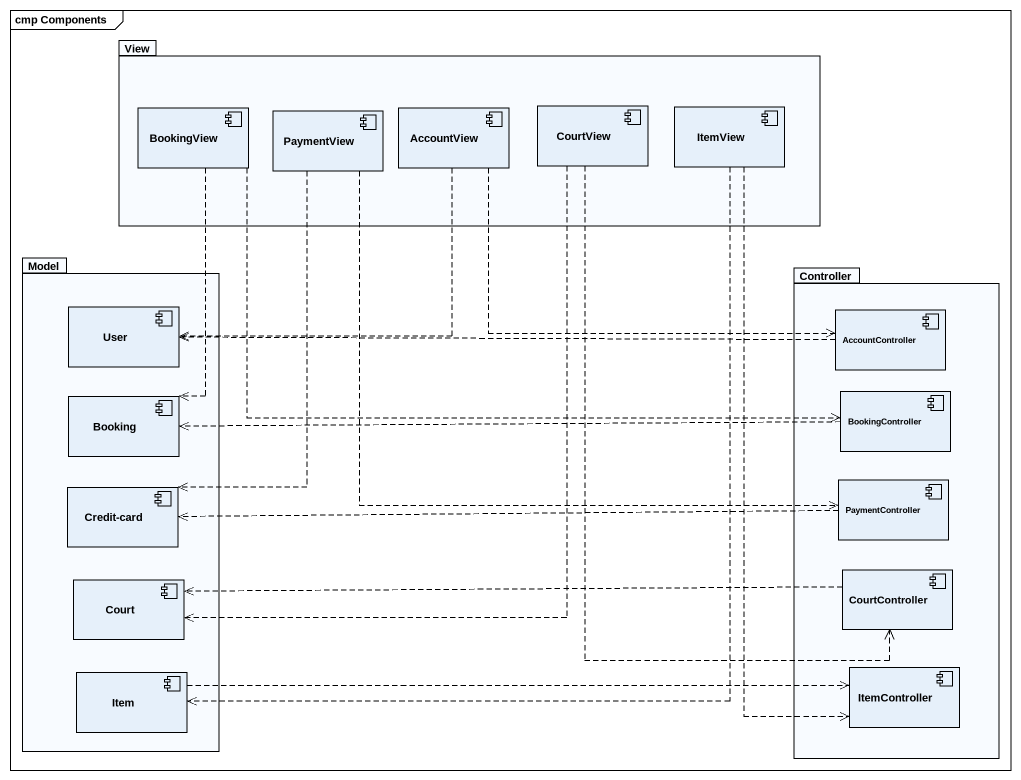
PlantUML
@startuml
mainframe cmp Components
package View {
  component BookingView
  component PaymentView
  component AccountView
  component CourtView
  component ItemView
}
package Model {
  component User
  component Booking
  component "Credit-card" as Credit_card
  component Court
  component Item
}
package Controller {
  component AccountController
  component BookingController
  component PaymentController
  component CourtController
  component ItemController
}
BookingView ..> Booking
BookingView .right.> BookingController
PaymentView ..> Credit_card
PaymentView ..> PaymentController
AccountView ..> User
AccountView .right.> AccountController
CourtView ..> Court
CourtView ..> CourtController
ItemView ..> Item
ItemView ..> ItemController
AccountController .left.> User
BookingController .left.> Booking
PaymentController .left.> Credit_card
CourtController .left.> Court
Item .right.> ItemController
@enduml
